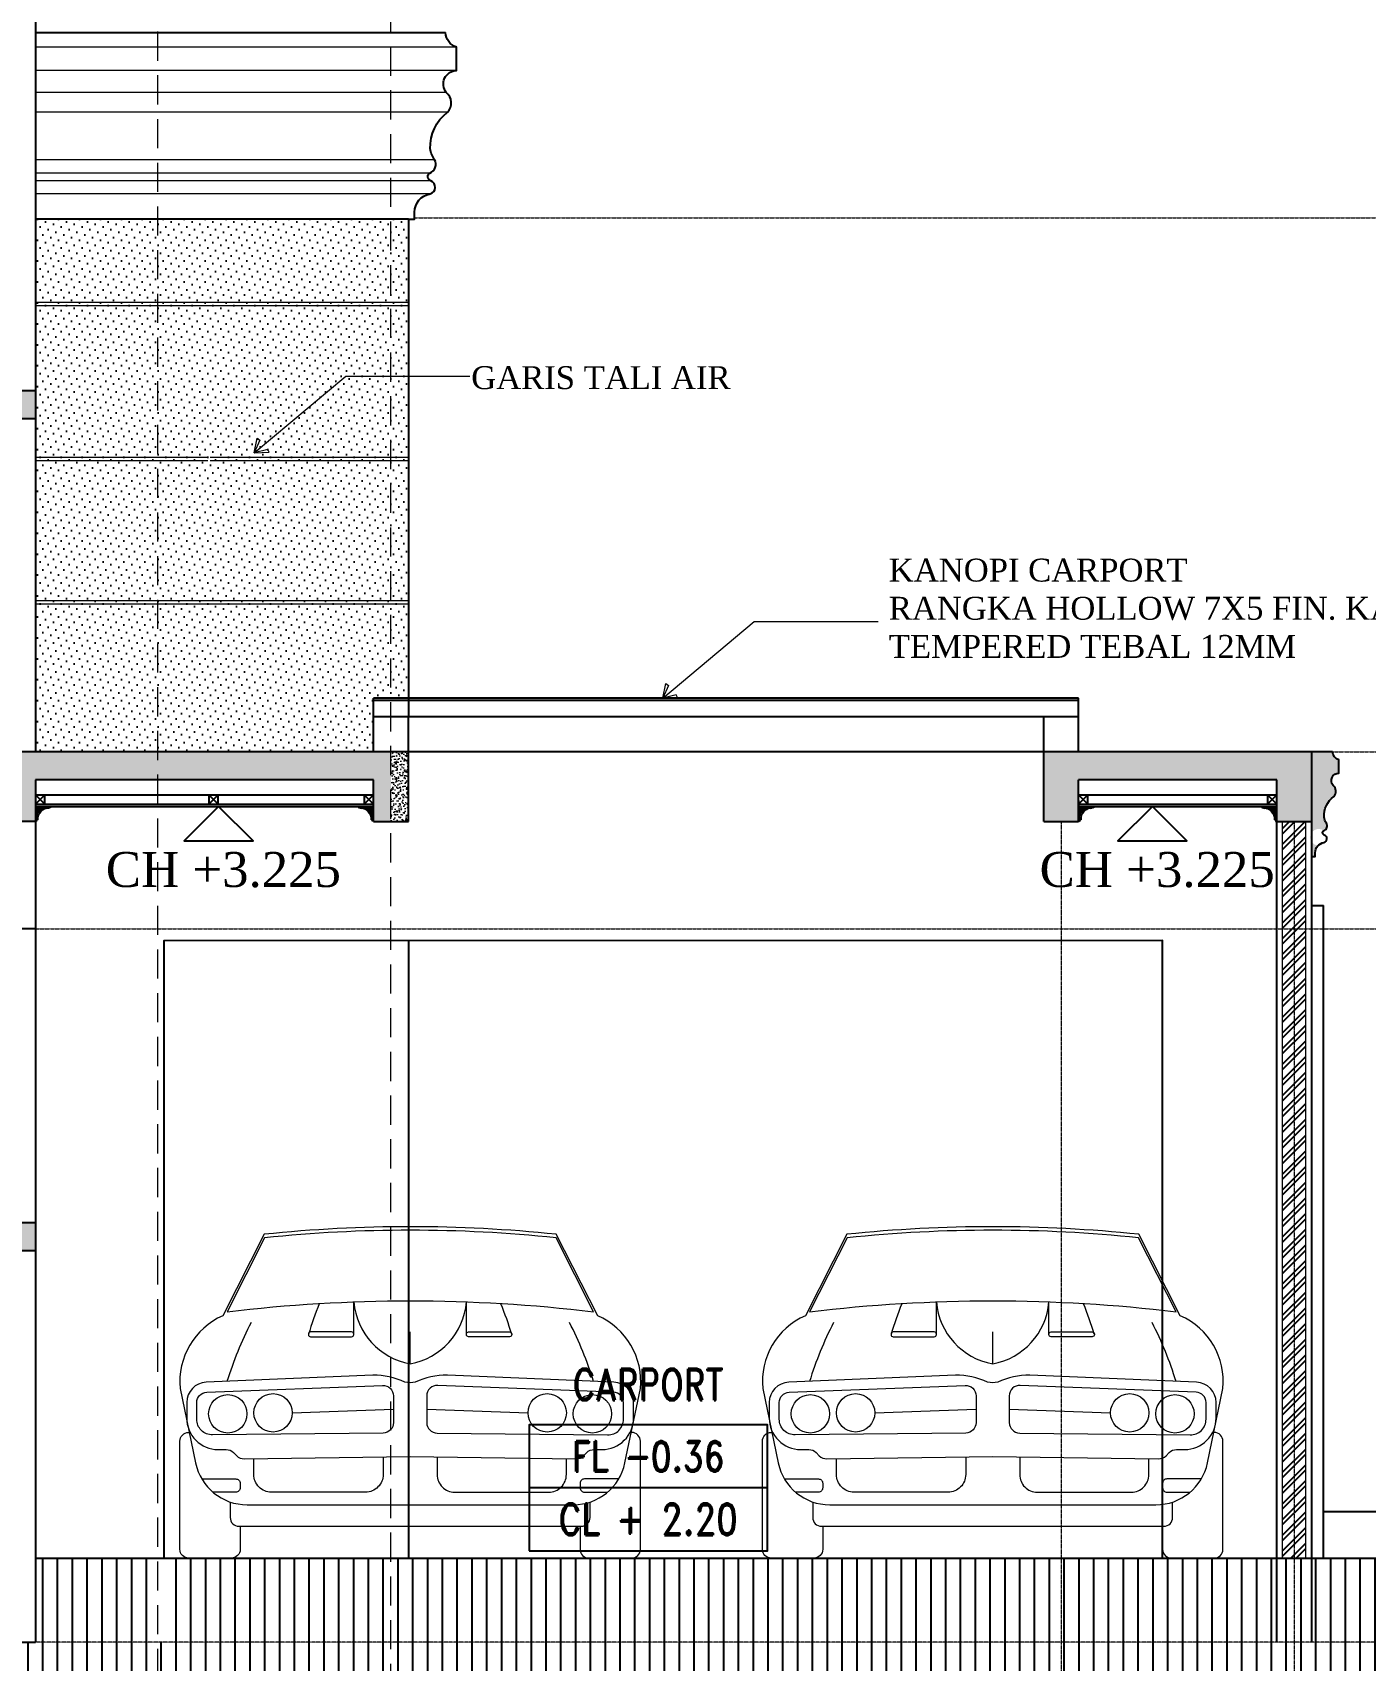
# Model space of a CAD drawing. Header units: millimetres. Extents: x -9564 to 494436, y -140371 to 4257.
# Drawn here: x 344904 to 350622, y -15362 to -8379 of the extents above; entities that cross this region are included whole.
import ezdxf
from ezdxf.enums import TextEntityAlignment as Align

# ---------------------------------------------------------------- set-up
doc = ezdxf.new("R2010")
doc.units = ezdxf.units.MM
doc.header["$MEASUREMENT"] = 0
doc.linetypes.add('HIDDEN2', pattern=[0.1875, 0.125, -0.0625])
for name, color, linetype, lineweight in [('09-Arsiran', 8, 'Continuous', 5), ('8', 8, 'Continuous', 5), ('AS', 8, 'HIDDEN2', 5), ('DIM', 1, 'Continuous', 5), ('l1', 5, 'Continuous', 5)]:
    doc.layers.add(name, color=color, linetype=linetype, lineweight=lineweight)
doc.layers.add('ht', color=14, linetype='Continuous')
doc.layers.add('TEXT', color=4, linetype='Continuous')
doc.styles.add('HAND', font='ROMAND.SHX', dxfattribs={"width": 0.8, "height": 250})
doc.styles.add('style1', font='times.ttf', dxfattribs={"height": 0.15})
pattern_1 = [(95, (193584.21, -140582.31), (28.018925, 23.5106715), [3.809999, -41.909992]), (40, (193584.21, -140582.31), (-32.0036846, 22.0353416), [3.0479994, -33.5281105]), (145.451445, (193586.544, -140580.35), (-3.984759, 45.546012), [3.238001, -35.618042]), (91.1842, (193577.025, -140575.125), (44.28204, 32.390676), [5.714999, -62.864988]), (141.635558, (193580.715, -140572.425), (-1.417323, 68.56534), [4.857004, -53.427112]), (36.18415, (193577.025, -140575.125), (-1.417323, 68.56534), [4.571993, -50.291937]), (66, (193582.413, -140573.328), (35.903989, 6.9790285), [3.809999, -41.909992]), (11, (193582.413, -140573.33), (-17.307982, 34.788232), [3.0479994, -33.527994]), (116.451445, (193585.405, -140572.747), (18.596007, 41.7672607), [3.238001, -35.617981]), (82.5, (193584.21, -140582.309), (-11.52109165, 12.3946804), [0, -33.1215938, 0, -34.0359936, 0, -33.6549937]), (52.5, (193584.21, -140582.309), (-4.7179446, 23.6173956), [0, -19.4055963, 0, -32.359594, 0, -12.8269976]), (12.5, (193576.199, -140590.319), (19.98556885, 18.3652357), [0, -12.6999976, 0, -39.6239925, 0, -52.57799]), (2.5, (193572.607, -140593.911), (17.3527776, 24.544474), [0, -16.509997, 0, -26.314395, 0, -37.337993])]
pattern_2 = [(95, (264044.216, -140582.31), (28.018925, 23.5106715), [3.809999, -41.909992]), (40, (264044.216, -140582.31), (-32.003685, 22.035342), [3.047999, -33.5281105]), (145.451445, (264046.55, -140580.35), (-3.984759, 45.546012), [3.238001, -35.618042]), (91.1842, (264037.03, -140575.125), (44.28204, 32.390676), [5.714999, -62.864988]), (141.635558, (264040.72, -140572.425), (-1.417323, 68.56534), [4.857004, -53.427112]), (36.18415, (264037.03, -140575.125), (-1.417323, 68.56534), [4.571993, -50.291937]), (66, (264042.42, -140573.328), (35.903989, 6.9790285), [3.809999, -41.909992]), (11, (264042.42, -140573.33), (-17.307982, 34.788232), [3.047999, -33.527994]), (116.451445, (264045.412, -140572.747), (18.596007, 41.767261), [3.238001, -35.617981]), (82.5, (264044.216, -140582.309), (-11.5210916, 12.3946804), [0, -33.1215938, 0, -34.0359936, 0, -33.6549937]), (52.5, (264044.216, -140582.309), (-4.7179446, 23.6173956), [0, -19.4055963, 0, -32.359594, 0, -12.8269976]), (12.5, (264036.205, -140590.319), (19.9855688, 18.3652357), [0, -12.6999976, 0, -39.6239925, 0, -52.57799]), (2.5, (264032.613, -140593.911), (17.3527776, 24.544474), [0, -16.509997, 0, -26.314395, 0, -37.337993])]
pattern_3 = [(95, (193584.21, -140582.31), (28.018925, 23.5106715), [3.809999, -41.909992]), (40, (193584.21, -140582.31), (-32.0036846, 22.0353416), [3.0479994, -33.5281105]), (145.451445, (193586.544, -140580.35), (-3.984759, 45.546012), [3.238001, -35.618042]), (91.1842, (193577.025, -140575.125), (44.28204, 32.390676), [5.714999, -62.864988]), (141.635558, (193580.715, -140572.425), (-1.417323, 68.56534), [4.857004, -53.427112]), (36.18415, (193577.025, -140575.125), (-1.417323, 68.56534), [4.571993, -50.291937]), (66, (193582.413, -140573.328), (35.903989, 6.9790285), [3.809999, -41.909992]), (11, (193582.413, -140573.33), (-17.307982, 34.788232), [3.0479994, -33.527994]), (116.451445, (193585.405, -140572.747), (18.596007, 41.7672607), [3.238001, -35.617981]), (82.5, (193584.21, -140582.309), (-11.52109165, 12.3946804), [0, -33.1215938, 0, -34.0359936, 0, -33.6549937]), (52.5, (193584.21, -140582.309), (-4.7179446, 23.6173956), [0, -19.4055963, 0, -32.359594, 0, -12.8269976]), (12.5, (193576.199, -140590.319), (19.98556885, 18.3652357), [0, -12.6999976, 0, -39.6239925, 0, -52.57799]), (2.5, (193572.607, -140593.911), (17.3527776, 24.544474), [0, -16.509997, 0, -26.314395, 0, -37.337993])]

# ---------------------------------------------------------------- blocks, each defined once
blk = doc.blocks.new('aspot')
at = {"layer": 'AS'}
for p, q in [((118.8574, 123.0771), (118.8574, 140.6216)), ((119.8574, 123.3878), (119.8574, 140.6216))]:
    blk.add_line(p, q, dxfattribs=at)
blk = doc.blocks.new('NRG-1')
at = {"color": 15}
blk.add_lwpolyline([(-0.947, -1), (0.947, -1), (0.947, 0), (-0.947, 0)], close=True, dxfattribs=at)
blk.add_lwpolyline([(0.947, -0.5), (-0.947, -0.5)], dxfattribs=at)
at = {"color": 4, "style": 'HAND'}
for p in [(0, 0.781), (0, 0.321)]:
    blk.add_attdef('NRG', text='', height=0.25, dxfattribs=at).set_placement(p, align=Align.MIDDLE)
at = {"style": 'HAND'}
for p in [(0, -0.25), (0, -0.75)]:
    blk.add_attdef('NE', text='', height=0.25, dxfattribs=at).set_placement(p, align=Align.MIDDLE)
blk = doc.blocks.new('*U119')
for p, q in [((-9.51, 37.84), (-9.51, 43.25)), ((9.51, 37.84), (9.51, 43.25)), ((0, 32.82), (0, 38.19)), ((-19.91, 24.53), (-2.81, 25.14)), ((2.81, 25.14), (19.91, 24.53))]:
    blk.add_line(p, q)
for points in [[(-38.83, 28.63), (-36.22, 16.07, 0.355359), (-27.52, 9), (27.58, 9, 0.355331), (36.28, 16.07), (38.89, 28.63, 0.324597), (31.68, 40.93), (24.69, 54.68, 0.052145), (-24.63, 54.68), (-31.63, 40.93, 0.324597)], [(-24.58, 54.09), (-30.92, 41.61), (-30.92, 41.61, -0.059427), (30.98, 41.61), (24.64, 54.09, 0.05217)], [(-16.8, 37.38), (-9.88, 37.38, 0.414214), (-9.51, 37.75), (-9.51, 37.82, 0.414214), (-9.88, 38.19), (-16.8, 38.19, 0.414214), (-17.17, 37.82), (-17.17, 37.75, 0.414214)], [(16.8, 37.38), (9.88, 37.38, -0.414214), (9.51, 37.75), (9.51, 37.82, -0.414214), (9.88, 38.19), (16.8, 38.19, -0.414214), (17.17, 37.82), (17.17, 37.75, -0.414214)], [(-4.66, 29.17, -0.427329), (-2.81, 27.41), (-2.81, 22.88, -0.410558), (-4.56, 21.11), (-33.36, 20.8, -0.417878), (-36.04, 23.45), (-36.04, 26.26, -0.401219), (-34.35, 28.03)], [(4.66, 29.17, 0.427329), (2.81, 27.41), (2.81, 22.88, 0.410558), (4.56, 21.11), (33.36, 20.8, 0.417878), (36.04, 23.45), (36.04, 26.26, 0.401219), (34.35, 28.03)]]:
    blk.add_lwpolyline(points, format="xyb", close=True)
for points in [[(-6.29, 30.92), (-34.43, 29.71, 0.401219), (-37.73, 26.26), (-37.73, 23.63, 0.414214), (-32.43, 18.34), (-31.07, 18.34, -0.198912), (-29.82, 17.82), (-29.29, 17.29, 0.202778), (-28.01, 16.77), (0, 17.13), (28.01, 16.77, 0.202778), (29.29, 17.29), (29.82, 17.82, -0.198912), (31.07, 18.34), (32.43, 18.34, 0.414214), (37.73, 23.63), (37.73, 26.26, 0.401219), (34.43, 29.71), (6.29, 30.92)], [(6.29, 30.92, 0.105807), (0.87, 29.72, -0.131652), (-0.87, 29.72, 0.105807), (-6.29, 30.92)], [(-28.7, 5.37), (-28.7, 1.48, -0.414214), (-30.18, 0), (-37.41, 0, -0.414214), (-38.89, 1.48), (-38.89, 19.74, -0.414214), (-37.41, 21.22), (-37.29, 21.22)], [(28.7, 5.37), (28.7, 1.48, 0.414214), (30.18, 0), (37.41, 0, 0.414214), (38.89, 1.48), (38.89, 19.74, 0.414214), (37.41, 21.22), (37.35, 21.22)], [(-4.56, 17.07), (-4.56, 14.1, -0.414214), (-7.52, 11.14), (-23.43, 11.14, -0.414214), (-26.39, 14.1), (-26.39, 16.79)], [(4.56, 17.07), (4.56, 14.1, 0.414214), (7.52, 11.14), (23.43, 11.14, 0.414214), (26.39, 14.1), (26.39, 16.79)], [(-35.17, 13.37), (-29.44, 13.37, -0.414214), (-28.7, 12.63), (-28.7, 11.88, -0.414214), (-29.44, 11.14), (-33.31, 11.14)], [(35.17, 13.37), (29.44, 13.37, 0.414214), (28.7, 12.63), (28.7, 11.88, 0.414214), (29.44, 11.14), (33.31, 11.14)], [(-30.39, 9.47), (-30.39, 6.85, 0.414214), (-28.91, 5.37), (28.91, 5.37, 0.414214), (30.39, 6.85), (30.39, 9.47)]]:
    blk.add_lwpolyline(points, format="xyb")
for centre in [(-30.79, 24.36), (-23.15, 24.53), (23.15, 24.53), (30.79, 24.36)]:
    blk.add_circle(centre, 3.24)
for centre, radius, start, end in [((41.5, 19.77), 61.38, 157.8337, 162.9014), ((2.03, 44.22), 11.58, 184.7818, 259.9045), ((-2.03, 44.22), 11.58, 280.0955, 355.2182), ((-41.5, 19.77), 61.38, 17.0986, 22.1663), ((27.74, 11.77), 61.38, 152.8297, 162.9014), ((-27.69, 11.77), 61.38, 17.0986, 27.1703)]:
    blk.add_arc(centre, radius, start, end)

msp = doc.modelspace()

# ---------------------------------------------------------------- hatches: boundary and pattern name
h = msp.add_hatch()
h.set_pattern_fill('DOTS', color=8, scale=19.999996, angle=45)
h.set_pattern_definition([(45, (305839.264, -140582.31), (-11.225318, 33.675954), [0, -31.749994])])
h.paths.add_polyline_path([(346366.5719, -11463.5748), (346366.5719, -11233.5378), (346516.5715, -11233.5378), (346516.5719, -9173.5388), (344916.5721, -9173.5388), (344916.5717, -11463.575)])
h = msp.add_hatch(color=8)
h.dxf.hatch_style = 1
h.paths.add_polyline_path([(350479.8638, -11660.6486, 0.226240493), (350444.1387, -11743.992, 0.102572239), (350452.132, -11766.3454, -0.501397335), (350443.3004, -11802.7261, 2.459746304), (350449.7197, -11852.0621, 0.515919747), (350409.4294, -11913.576), (350391.57, -11913.576), (350391.57, -11463.5753), (350480.867, -11463.5753, 0.319917543), (350507.6561, -11498.7316), (350507.6561, -11554.9817, 0.621787194), (350482.95, -11607.9436, -0.508355219)])
h = msp.add_hatch()
h.set_pattern_fill('ANSI32', color=8, scale=4.999999)
h.set_pattern_definition([(45, (264044.216, -140582.31), (-33.675954, 33.675954), []), (45, (264066.667, -140582.31), (-33.675954, 33.675954), [])])
h.paths.add_polyline_path([(350316.57, -12223.5382), (350266.5702, -12223.5382), (350266.5713, -14923.5377), (350316.57, -14923.5377)])
h.paths.add_polyline_path([(350366.5718, -12223.5382), (350316.57, -12223.5382), (350316.57, -14923.5377), (350366.5718, -14923.5377)])
h.paths.add_polyline_path([(350316.57, -11763.5753), (350266.5701, -11763.5753), (350266.5702, -12223.5382), (350316.57, -12223.5382)])
h.paths.add_polyline_path([(350366.5718, -11763.5753), (350316.57, -11763.5753), (350316.57, -12223.5382), (350366.5718, -12223.5382)])
h = msp.add_hatch()
h.set_pattern_fill('ANSI31', color=8, scale=19.999996, angle=45)
h.set_pattern_definition([(90, (226584.203, -140582.31), (-63.499988, 0), [])])
h.paths.add_polyline_path([(341844.0726, -15283.5376), (341769.0726, -15283.5376), (341769.0726, -14923.5377), (339596.5713, -14923.5377), (339596.5713, -15483.5376), (341844.0726, -15483.5376)])
h.paths.add_polyline_path([(339596.5713, -14923.5377), (338846.5715, -14923.5377), (338846.5715, -15483.5376), (339596.5713, -15483.5376)])
h.paths.add_polyline_path([(338846.5715, -14923.5377), (338596.5715, -14923.5377), (338596.5715, -15483.5376), (338846.5715, -15483.5376)])
h.paths.add_polyline_path([(338596.5715, -14923.5377), (336996.5718, -14923.5377), (336996.5718, -15283.5376), (336846.5719, -15283.5376), (336846.5719, -15483.5376), (338596.5715, -15483.5376)])
h.paths.add_polyline_path([(344766.5723, -15283.5376), (341844.0726, -15283.5376), (341844.0726, -15483.5376), (344766.5723, -15483.5376)])
h.paths.add_polyline_path([(345441.5719, -14923.5377), (344916.5723, -14923.5377), (344916.5723, -15483.5376), (345441.5719, -15483.5376)])
h.paths.add_polyline_path([(344916.5723, -15283.5376), (344841.572, -15283.5376), (344841.572, -15483.5376), (344916.5723, -15483.5376)])
h.paths.add_polyline_path([(344841.572, -15283.5376), (344766.5723, -15283.5376), (344766.5723, -15483.5376), (344841.572, -15483.5376)])
h.paths.add_polyline_path([(345516.5719, -14923.5377), (345516.5719, -15283.5376), (345441.5719, -15283.5376), (345441.5719, -15483.5376), (354491.5704, -15483.5376), (354491.5704, -14923.5377)])
at = {"layer": 'DIM', "true_color": 0x636466}
h = msp.add_hatch(dxfattribs=at)
h.set_pattern_fill('AR-CONC', color=251, scale=0.2, angle=45)
h.set_pattern_definition(pattern_1)
h.paths.add_polyline_path([(342985.3225, -9143.5388), (342721.5725, -9143.5388), (342721.5725, -8951.0388), (342457.8226, -8951.0388), (342457.8226, -8758.5389), (342194.0726, -8758.5389), (342194.0726, -8566.0389), (341930.3227, -8566.0389), (341930.3227, -8373.5389), (336846.5719, -8373.5389), (336846.5719, -8873.5388), (336996.5718, -8873.5388), (336996.5718, -8493.5389), (339516.5733, -8493.5389), (339516.5733, -8873.5388), (339666.5732, -8873.5388), (339666.5732, -8493.5389), (341769.0726, -8493.5389), (341769.0726, -8873.5388), (341919.0726, -8873.5388), (341919.0726, -8707.5529), (343750.113, -10033.5386), (344916.5719, -10033.5386), (344916.5719, -9913.5386), (343776.5723, -9913.5386), (343776.5723, -9721.0387), (343512.8223, -9721.0387), (343512.8223, -9528.5387), (343249.0724, -9528.5387), (343249.0724, -9336.0387), (342985.3225, -9336.0387)])
h = msp.add_hatch(dxfattribs=at)
h.set_pattern_fill('AR-CONC', color=251, scale=0.2, angle=45)
h.set_pattern_definition(pattern_3)
h.paths.add_polyline_path([(340918.5359, -8373.5389), (340918.5359, -8493.5389), (341769.0726, -8493.5389), (341769.0726, -8873.5388), (341919.0726, -8873.5388), (341919.0726, -8707.5529), (343750.113, -10033.5386), (344916.5719, -10033.5386), (344916.5719, -9913.5386), (343776.5723, -9913.5386), (343776.5723, -9721.0387), (343512.8223, -9721.0387), (343512.8223, -9528.5387), (343249.0724, -9528.5387), (343249.0724, -9336.0387), (342985.3225, -9336.0387), (342985.3225, -9143.5388), (342721.5725, -9143.5388), (342721.5725, -8951.0388), (342457.8226, -8951.0388), (342457.8226, -8758.5389), (342194.0726, -8758.5389), (342194.0726, -8566.0389), (341930.3227, -8566.0389), (341930.3227, -8373.5389)])
h = msp.add_hatch(dxfattribs=at)
h.set_pattern_fill('AR-CONC', color=251, scale=0.2, angle=45)
h.set_pattern_definition(pattern_2)
h.paths.add_polyline_path([(344766.5719, -11763.5746), (344841.572, -11763.5746), (344841.572, -11463.5756), (344766.5719, -11463.5756)])
h.paths.add_polyline_path([(344841.572, -11463.5756), (344841.572, -11763.5746), (344916.5719, -11763.5746), (344916.5719, -11583.5757), (345441.5719, -11583.5753), (345441.5719, -11463.5753)])
h.paths.add_polyline_path([(346366.5719, -11583.5747), (346366.5719, -11763.5746), (346441.5719, -11763.575), (346441.5719, -11463.5747), (345441.5719, -11463.5753), (345441.5719, -11583.5753)])
h.paths.add_polyline_path([(349241.5702, -11463.5753), (349241.5702, -11763.5752), (349391.5702, -11763.5753), (349391.5702, -11583.5753), (350241.57, -11583.5753), (350241.5701, -11763.5753), (350391.57, -11763.5753), (350391.57, -11463.5753)])
h = msp.add_hatch(dxfattribs=at)
h.set_pattern_fill('AR-CONC', color=251, scale=0.2, angle=45)
h.set_pattern_definition(pattern_2)
h.paths.add_polyline_path([(346516.5718, -11463.5747), (346441.5719, -11463.5747), (346441.5719, -11763.575), (346516.5718, -11763.5753)])
h = msp.add_hatch(dxfattribs=at)
h.set_pattern_fill('AR-CONC', color=251, scale=0.2, angle=45)
h.set_pattern_definition(pattern_1)
h.paths.add_polyline_path([(342857.8225, -12763.5381), (342594.0726, -12763.5381), (342594.0726, -12583.5381), (342330.3226, -12583.5381), (342330.3226, -12403.5382), (342066.5727, -12403.5382), (342066.5727, -12223.5382), (341919.0726, -12223.5382), (336846.5719, -12223.5382), (336846.5719, -12723.5381), (336996.5718, -12723.5381), (336996.5718, -12343.5382), (341769.0726, -12343.5382), (341769.0726, -12723.5381), (341919.0726, -12723.5381), (341919.0726, -12448.1567), (343612.0269, -13603.5379), (344916.5719, -13603.5379), (344916.5719, -13483.538), (343649.0723, -13483.538), (343649.0723, -13303.538), (343385.3224, -13303.538), (343385.3224, -13123.538), (343121.5724, -13123.538), (343121.5724, -12943.5381), (342857.8225, -12943.5381)])
h = msp.add_hatch(dxfattribs=at)
h.set_pattern_fill('AR-CONC', color=251, scale=0.2, angle=45)
h.set_pattern_definition(pattern_3)
h.paths.add_polyline_path([(340918.5359, -12223.5382), (340918.5359, -12343.5382), (341769.0726, -12343.5382), (341769.0726, -12723.5381), (341919.0726, -12723.5381), (341919.0726, -12448.1567), (343612.0269, -13603.5379), (344916.5719, -13603.5379), (344916.5719, -13483.538), (343649.0723, -13483.538), (343649.0723, -13303.538), (343385.3224, -13303.538), (343385.3224, -13123.538), (343121.5724, -13123.538), (343121.5724, -12943.5381), (342857.8225, -12943.5381), (342857.8225, -12763.5381), (342594.0726, -12763.5381), (342594.0726, -12583.5381), (342330.3226, -12583.5381), (342330.3226, -12403.5382), (342066.5727, -12403.5382), (342066.5727, -12223.5382)])
at = {"layer": 'ht'}
h = msp.add_hatch(dxfattribs=at)
h.set_pattern_fill('ANSI31', color=256, scale=51.834353, style=0)
h.set_pattern_definition([(45, (32361.222, -134295.25), (-4.58155281, 4.58155281), [])])
h.paths.add_polyline_path([(344962.851, -11707.9853), (344960.4605, -11698.7821), (344981.3648, -11698.7821), (344981.3648, -11703.8042), (344973.7714, -11703.8042), (344973.7714, -11707.1424, 0.060638717)])
h.paths.add_polyline_path([(344929.4884, -11736.1089), (344926.6752, -11725.287, 0.341538205), (344936.39, -11712.7239, 0.587783904), (344916.5718, -11701.6899), (344916.5718, -11698.7821), (344960.4605, -11698.7821), (344962.851, -11707.9853, 0.25653332)])
h.paths.add_polyline_path([(344916.5718, -11701.6899, -0.587783904), (344936.39, -11712.7239, -0.587783904), (344916.5718, -11723.7579)], flags=16)
h.paths.add_polyline_path([(344916.5718, -11723.7579, 0.205076464), (344926.6752, -11725.287), (344929.4884, -11736.1089, 0.113633135), (344926.6128, -11756.2423), (344921.5719, -11756.2423), (344921.5719, -11763.5751), (344916.5718, -11763.5751)])
h = msp.add_hatch(dxfattribs=at)
h.set_pattern_fill('ANSI31', color=256, scale=51.834353, style=0)
h.set_pattern_definition([(45, (33379.995, -134295.25), (-4.58155281, 4.58155281), [])])
h.paths.add_polyline_path([(346320.2927, -11707.9853), (346322.6832, -11698.7822), (346301.7789, -11698.7822), (346301.7789, -11703.8042), (346309.3723, -11703.8042), (346309.3723, -11707.1424, -0.060638717)])
h.paths.add_polyline_path([(346353.6553, -11736.1089), (346356.4685, -11725.2871, -0.341538205), (346346.7537, -11712.7239, -0.587783904), (346366.5719, -11701.6899), (346366.5719, -11698.7822), (346322.6832, -11698.7822), (346320.2927, -11707.9853, -0.25653332)])
h.paths.add_polyline_path([(346366.5719, -11701.6899, 0.587783904), (346346.7537, -11712.7239, 0.587783904), (346366.5719, -11723.7579)], flags=16)
h.paths.add_polyline_path([(346366.5719, -11723.7579, -0.205076464), (346356.4685, -11725.2871), (346353.6553, -11736.1089, -0.113633135), (346356.5309, -11756.2423), (346361.5718, -11756.2423), (346361.5718, -11763.5751), (346366.5719, -11763.5751)])
h = msp.add_hatch(dxfattribs=at)
h.set_pattern_fill('ANSI31', color=256, scale=51.834353, style=0)
h.set_pattern_definition([(45, (36836.2205, -134295.2505), (-4.58155281, 4.58155281), [])])
h.paths.add_polyline_path([(349437.8494, -11707.9855), (349435.4589, -11698.7823), (349456.3631, -11698.7823), (349456.3631, -11703.8043), (349448.7697, -11703.8043), (349448.7697, -11707.1426, 0.060638717)])
h.paths.add_polyline_path([(349404.4868, -11736.1091), (349401.6735, -11725.2872, 0.341538205), (349411.3883, -11712.7241, 0.587783904), (349391.5702, -11701.6901), (349391.5702, -11698.7823), (349435.4589, -11698.7823), (349437.8494, -11707.9855, 0.25653332)])
h.paths.add_polyline_path([(349391.5702, -11701.6901, -0.587783904), (349411.3883, -11712.7241, -0.587783904), (349391.5702, -11723.758)], flags=16)
h.paths.add_polyline_path([(349391.5702, -11723.758, 0.205076464), (349401.6735, -11725.2872), (349404.4868, -11736.1091, 0.113633135), (349401.6112, -11756.2425), (349396.5702, -11756.2425), (349396.5702, -11763.5753), (349391.5702, -11763.5753)])
h = msp.add_hatch(dxfattribs=at)
h.set_pattern_fill('ANSI31', color=256, scale=51.834353, style=0)
h.set_pattern_definition([(45, (37254.993, -134295.2505), (-4.58155281, 4.58155281), [])])
h.paths.add_polyline_path([(350195.2908, -11707.9855), (350197.6813, -11698.7823), (350176.7771, -11698.7823), (350176.7771, -11703.8044), (350184.3705, -11703.8044), (350184.3705, -11707.1426, -0.060638717)])
h.paths.add_polyline_path([(350228.6534, -11736.1091), (350231.4667, -11725.2873, -0.341538205), (350221.7519, -11712.7241, -0.587783904), (350241.57, -11701.6901), (350241.57, -11698.7823), (350197.6813, -11698.7823), (350195.2908, -11707.9855, -0.25653332)])
h.paths.add_polyline_path([(350241.57, -11701.6901, 0.587783904), (350221.7519, -11712.7241, 0.587783904), (350241.57, -11723.7581)], flags=16)
h.paths.add_polyline_path([(350241.57, -11723.7581, -0.205076464), (350231.4667, -11725.2873), (350228.6534, -11736.1091, -0.113633135), (350231.529, -11756.2425), (350236.57, -11756.2425), (350236.57, -11763.5753), (350241.57, -11763.5753)])

# ---------------------------------------------------------------- linework, layer by layer
for p, q in [((344916.5719, -4643.5396), (344916.5719, -11463.5756)), ((344916.5719, -8378.5389), (346675.3218, -8378.5389)), ((346516.5719, -9178.5388), (344916.5719, -9178.5388)), ((346516.5719, -9178.5388), (346516.5719, -11313.5383)), ((343776.5723, -9913.5386), (344916.5719, -9913.5386)), ((343776.5723, -9913.5386), (344916.5719, -9913.5386)), ((343750.113, -10033.5386), (344916.5719, -10033.5386)), ((343750.113, -10033.5386), (344916.5719, -10033.5386)), ((346366.5719, -11463.5747), (346366.5719, -11233.5378)), ((349391.5702, -11233.5381), (346366.5719, -11233.5378)), ((349391.5702, -11313.5378), (349391.5702, -11233.5381)), ((349391.5702, -11243.5381), (346366.5719, -11243.5378)), ((349391.5702, -11313.5384), (346366.5719, -11313.5378)), ((346516.5718, -11763.5747), (346516.5719, -11313.5372)), ((349241.5683, -11463.5747), (349241.5683, -11313.5372)), ((349241.5702, -11763.5752), (349241.5702, -11313.5378)), ((349391.5702, -11463.5369), (349391.5702, -11313.5378)), ((349391.5702, -11463.5753), (349391.5702, -11313.5378)), ((346516.5718, -11463.5747), (344766.5719, -11463.5756)), ((349391.5721, -11463.5753), (346516.5718, -11463.5747)), ((350480.867, -11463.5753), (349241.5702, -11463.5753)), ((350391.57, -11913.5382), (350391.57, -11463.5753)), ((350391.57, -11913.5382), (350391.57, -11463.5753)), ((346366.5719, -11583.5747), (344916.5719, -11583.5757)), ((344916.5719, -11583.5757), (344916.5719, -15283.5376)), ((346366.5719, -11763.5746), (346366.5719, -11583.5747)), ((350241.57, -11583.5753), (349391.5702, -11583.5753)), ((349391.5702, -11763.5752), (349391.5702, -11583.5753)), ((350241.5714, -15283.5376), (350241.57, -11583.5753)), ((344916.5718, -11648.5752), (346366.5719, -11648.5748)), ((344956.5718, -11688.5751), (344916.5718, -11648.5751)), ((344916.5718, -11688.5751), (344956.5718, -11648.5751)), ((344956.5718, -11688.5751), (344956.5718, -11648.5751)), ((345659.9542, -11648.5748), (345659.9542, -11688.5752)), ((345699.9542, -11688.5748), (345659.9542, -11648.5748)), ((345659.9542, -11688.5748), (345699.9542, -11648.5748)), ((345699.9542, -11688.5748), (345699.9542, -11648.5748)), ((346326.614, -11648.5748), (346326.614, -11688.5752)), ((346366.614, -11688.5748), (346326.614, -11648.5748)), ((346326.614, -11688.5748), (346366.614, -11648.5748)), ((349391.5702, -11648.5753), (350241.57, -11648.575)), ((349431.5702, -11688.5753), (349391.5702, -11648.5753)), ((349391.5702, -11688.5753), (349431.5702, -11648.5753)), ((349431.5702, -11688.5753), (349431.5702, -11648.5753)), ((350201.6121, -11648.575), (350201.6121, -11688.5754)), ((350241.6121, -11688.575), (350201.6121, -11648.575)), ((350201.6121, -11688.575), (350241.6121, -11648.575)), ((344916.5718, -11673.5751), (344916.5718, -11723.5751)), ((344916.5718, -11688.5751), (346366.5719, -11688.5748)), ((344916.5718, -11698.5751), (346366.5719, -11698.5748)), ((346326.614, -11688.5748), (346366.614, -11688.5748)), ((346366.5719, -11713.5744), (346366.5719, -11673.5744)), ((349391.5702, -11673.5753), (349391.5702, -11723.5753)), ((349391.5702, -11688.5753), (350241.57, -11688.575)), ((349391.5702, -11698.5753), (350241.57, -11698.575)), ((350201.6121, -11688.575), (350241.6121, -11688.575)), ((350241.57, -11713.5746), (350241.57, -11673.5746)), ((344916.5719, -11763.5753), (344766.5719, -11763.5753)), ((344916.5719, -11763.5752), (344916.5719, -11813.5752)), ((346366.5719, -11763.5746), (346516.5718, -11763.5753)), ((349241.5702, -11763.5752), (349391.5702, -11763.5753)), ((350241.5701, -11763.5753), (350391.57, -11763.5753)), ((350391.5718, -12123.5382), (350391.57, -11913.5382)), ((350391.5718, -15283.5376), (350391.5718, -12123.5382)), ((350391.5718, -12123.5382), (350442.2092, -12123.5382)), ((350442.2092, -14923.5377), (350442.2092, -12123.5382)), ((344916.5719, -12223.5382), (344766.5719, -12223.5383)), ((346516.5719, -12274.1534), (346516.5719, -14923.5377)), ((343649.0723, -13483.538), (344916.5719, -13483.538)), ((343649.0723, -13483.538), (344916.5719, -13483.538)), ((343612.0269, -13603.5379), (344916.5719, -13603.5379)), ((343612.0269, -13603.5379), (344916.5719, -13603.5379)), ((350442.2092, -14723.5377), (354965.8567, -14723.5377)), ((344916.5719, -14923.5377), (350191.5718, -14923.5377)), ((350191.5718, -14923.5377), (354965.8567, -14923.5377)), ((341769.0726, -15283.5376), (344916.5719, -15283.5376))]:
    msp.add_line(p, q)
for points in [[(346516.5719, -9178.5388), (346542.8143, -9178.5388), (346542.8143, -9149.3299, -0.364980261), (346609.376, -9070.2914, 0.741922305), (346612.0272, -9014.4538, -0.665280215), (346608.5369, -8981.4726, 0.438756472), (346628.9617, -8923.8701, -0.123298842), (346610.0272, -8877.0566, -0.244850476), (346683.7583, -8720.5316, 0.438632097), (346679.0249, -8635.1931, -0.621787194), (346722.9468, -8541.0389), (346722.9468, -8441.0389, -0.319917543), (346675.3218, -8378.5389)], [(350391.57, -11913.576), (350406.3314, -11913.576), (350406.3314, -11897.146, -0.364980261), (350443.7724, -11852.6868, 0.741922305), (350445.2637, -11821.2781, -0.665280215), (350443.3004, -11802.7261, 0.438756472), (350454.7893, -11770.3246, -0.123298842), (350444.1387, -11743.992, -0.244850476), (350485.6125, -11655.9465, 0.438632097), (350482.95, -11607.9436, -0.621787194), (350507.6561, -11554.9817), (350507.6561, -11498.7316, -0.319917543), (350480.867, -11463.5753)], [(350391.57, -11913.576), (350406.3314, -11913.576), (350406.3314, -11897.146, -0.364980261), (350443.7724, -11852.6868, 0.741922305), (350445.2637, -11821.2781, -0.665280215), (350443.3004, -11802.7261, 0.438756472), (350454.7893, -11770.3246, -0.123298842), (350444.1387, -11743.992, -0.244850476), (350485.6125, -11655.9465, 0.438632097), (350482.95, -11607.9436, -0.621787194), (350507.6561, -11554.9817), (350507.6561, -11498.7316, -0.319917543), (350480.867, -11463.5753)]]:
    msp.add_lwpolyline(points, format="xyb")
for points in [[(345701.9687, -11698.5749), (345553.9743, -11846.5693), (345849.9631, -11846.5693), (345701.9687, -11698.5749)], [(349707.6406, -11698.5749), (349559.6462, -11846.5693), (349855.635, -11846.5693), (349707.6406, -11698.5749)], [(349751.4511, -14922.8793), (349751.044, -12273.6564), (345466.6899, -12274.3147), (345466.6899, -14923.5377)]]:
    msp.add_lwpolyline(points)
at = {"layer": '09-Arsiran'}
for p, q in [((346722.9468, -8441.0389), (344916.5719, -8441.0389)), ((346722.9468, -8541.0389), (344916.5719, -8541.0389)), ((346679.0249, -8635.1931), (344916.5719, -8635.1931)), ((346683.7583, -8720.5316), (344916.5719, -8720.5316)), ((346628.9617, -8923.8701), (344916.5719, -8923.8701)), ((346608.5369, -8981.4726), (344916.5719, -8981.4726)), ((346612.0272, -9014.4538), (344916.5719, -9014.4538)), ((346609.376, -9070.2914), (344916.5719, -9070.2914)), ((344916.5719, -9534.5018), (346516.5719, -9534.5018)), ((344916.5719, -9549.5018), (346516.5719, -9549.5018)), ((344916.5719, -10199.5017), (345656.5724, -10199.5017)), ((344916.5719, -10214.5017), (345656.5724, -10214.5017)), ((345666.5718, -10199.5017), (346516.5719, -10199.5017)), ((345666.5718, -10214.5017), (346516.5719, -10214.5017)), ((344916.5719, -10814.5016), (345656.5724, -10814.5016)), ((345656.5724, -10814.5016), (346516.5719, -10814.5016)), ((344916.5719, -10829.5016), (345656.5724, -10829.5016)), ((345656.5724, -10829.5016), (346516.5719, -10829.5016))]:
    msp.add_line(p, q, dxfattribs=at)
at = {"layer": '8'}
for p, q in [((345854.8706, -10181.2671), (346247.687, -9853.2423)), ((346247.687, -9853.2423), (346779.1433, -9853.2423)), ((345854.8706, -10181.2671), (345868.1251, -10118.9908)), ((345868.1251, -10118.9908), (345879.2471, -10126.898)), ((345879.2471, -10126.898), (345854.8706, -10181.2671)), ((345912.7152, -10166.9768), (345854.8706, -10181.2671)), ((345854.8706, -10181.2671), (345918.5123, -10179.3306)), ((345918.5123, -10179.3306), (345912.7152, -10166.9768)), ((347607.4111, -11233.538), (348000.2275, -10905.5131)), ((348000.2275, -10905.5131), (348531.6838, -10905.5131)), ((347607.4111, -11233.538), (347620.6656, -11171.2616)), ((347620.6656, -11171.2616), (347631.7876, -11179.1688)), ((347631.7876, -11179.1688), (347607.4111, -11233.538)), ((347665.2557, -11219.2476), (347607.4111, -11233.538)), ((347607.4111, -11233.538), (347671.0528, -11231.6014)), ((347671.0528, -11231.6014), (347665.2557, -11219.2476)), ((350266.5713, -14923.5377), (350266.5701, -11763.5753)), ((350366.5718, -14923.5377), (350366.5718, -11763.5753))]:
    msp.add_line(p, q, dxfattribs=at)
at = {"layer": 'AS'}
for p, q in [((346542.8143, -9173.5388), (354491.5704, -9173.5388)), ((350391.57, -11463.5753), (354491.5704, -11463.5753)), ((349316.5702, -11763.5753), (349316.5702, -17365.643)), ((350316.57, -11763.5753), (350316.57, -18148.6208)), ((342066.5727, -12223.5382), (354491.5704, -12223.5382)), ((342066.5727, -12223.5382), (344916.5719, -12223.5382)), ((355552.9895, -15283.5376), (334595.2513, -15283.5376))]:
    msp.add_line(p, q, dxfattribs=at)
at = {"layer": 'l1'}
for p, q in [((344981.3648, -11698.7821), (344916.5718, -11698.7821)), ((344916.5718, -11698.7821), (344916.5718, -11763.5751)), ((344973.7714, -11703.8042), (344973.7714, -11707.1424)), ((344981.3648, -11703.8042), (344973.7714, -11703.8042)), ((344981.3648, -11698.7821), (344981.3648, -11703.8042)), ((346301.7789, -11698.7822), (346366.5719, -11698.7822)), ((346301.7789, -11698.7822), (346301.7789, -11703.8042)), ((346301.7789, -11703.8042), (346309.3723, -11703.8042)), ((346309.3723, -11703.8042), (346309.3723, -11707.1424)), ((346366.5719, -11698.7822), (346366.5719, -11763.5751)), ((349456.3631, -11698.7823), (349391.5702, -11698.7823)), ((349391.5702, -11698.7823), (349391.5702, -11763.5753)), ((349448.7697, -11703.8043), (349448.7697, -11707.1426)), ((349456.3631, -11703.8043), (349448.7697, -11703.8043)), ((349456.3631, -11698.7823), (349456.3631, -11703.8043)), ((350176.7771, -11698.7823), (350241.57, -11698.7823)), ((350176.7771, -11698.7823), (350176.7771, -11703.8044)), ((350176.7771, -11703.8044), (350184.3705, -11703.8044)), ((350184.3705, -11703.8044), (350184.3705, -11707.1426)), ((350241.57, -11698.7823), (350241.57, -11763.5753)), ((344921.5719, -11756.2423), (344921.5719, -11763.5751)), ((344926.6128, -11756.2423), (344921.5719, -11756.2423)), ((346356.5309, -11756.2423), (346361.5718, -11756.2423)), ((346361.5718, -11756.2423), (346361.5718, -11763.5751)), ((349396.5702, -11756.2425), (349396.5702, -11763.5753)), ((349401.6112, -11756.2425), (349396.5702, -11756.2425)), ((350231.529, -11756.2425), (350236.57, -11756.2425)), ((350236.57, -11756.2425), (350236.57, -11763.5753)), ((350236.57, -11763.5753), (350241.57, -11763.5753))]:
    msp.add_line(p, q, dxfattribs=at)
for centre in [(344932.6695, -11709.7723), (346350.4742, -11709.7723), (349407.6679, -11709.7725), (350225.4723, -11709.7725)]:
    msp.add_circle(centre, 1.6196, dxfattribs=at)
for centre, start, end in [((344971.7734, -11752.4204), 87.47338351, 184.83736342), ((346311.3703, -11752.4204), 355.16263658, 92.52661649), ((349446.7718, -11752.4206), 87.47338351, 184.83736342), ((350186.3684, -11752.4206), 355.16263658, 92.52661649)]:
    msp.add_arc(centre, 45.3221, start, end, dxfattribs=at)

# ---------------------------------------------------------------- block references
at = {"xscale": 999.9998119083025, "yscale": 999.9998119083025, "zscale": 999.9998119083025}
msp.add_blockref('aspot', (226584.2033, -142076.5502), dxfattribs=at)
ref = msp.add_blockref('NRG-1', (347545.159, -14351.7528), dxfattribs=dict(xscale=539.9998984304846, yscale=539.9998984304846, zscale=539.9998984304846, rotation=3.644589608129527e-06))
ref.add_attrib('NRG', 'CARPORT', dxfattribs={"color": 4, "height": 134.99997, "rotation": 0.00002731, "style": 'HAND', "width": 0.8}).set_placement((347545.1589, -14178.2153), align=Align.MIDDLE)
ref.add_attrib('NE', 'FL -0.36', dxfattribs={"height": 129.59998, "rotation": 0.00002731, "style": 'HAND', "width": 0.8}).set_placement((347545.159, -14486.7527), align=Align.MIDDLE)
ref.add_attrib('NE', 'CL + 2.20', dxfattribs={"height": 134.99997, "rotation": 0.00002731, "style": 'HAND', "width": 0.8}).set_placement((347545.159, -14756.7527), align=Align.MIDDLE)
at = {"layer": '8', "xscale": 25.39999522247088, "yscale": 25.39999522247088, "zscale": 25.39999522247088}
for p in [(346523.6951, -14922.8794), (349022.6751, -14922.8794)]:
    msp.add_blockref('*U119', p, dxfattribs=at)

# ---------------------------------------------------------------- texts
at = {"layer": 'TEXT', "attachment_point": 5, "style": 'style1'}
for s, insert, char_height, width in [('\\A1;GARIS TALI AIR', (347342.0956, -9859.6182), 98.210155, 2096.080259), ('\\A1;\\pxql;KANOPI CARPORT\\PRANGKA HOLLOW 7X5 FIN. KACA TEMPERED TEBAL 12MM', (349923.4578, -10848.4375), 98.210155, 2692.489861), ('CH +3.225', (345722.7005, -11970.5227), 149.99997, 3201.420249), ('CH +3.225', (349728.3724, -11970.5227), 149.99997, 3201.420249)]:
    msp.add_mtext(s, dxfattribs=dict(at, insert=insert, char_height=char_height, width=width))

doc.saveas('drawing.dxf')
